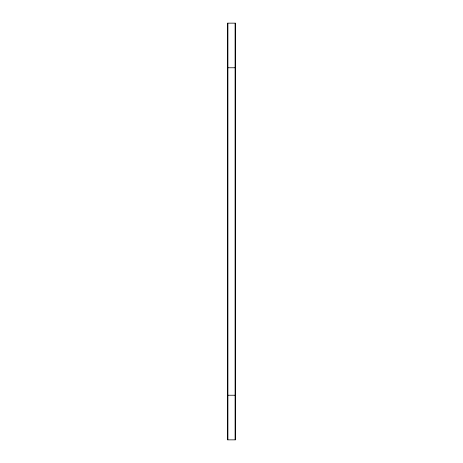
<?xml version="1.0" encoding="UTF-8"?>
<svg xmlns="http://www.w3.org/2000/svg" width="463" height="463" viewBox="0 0 463 463"><rect width="100%" height="100%" fill="white"/><g stroke="black" fill="none" stroke-linecap="round" stroke-linejoin="round"><path stroke-width="0.69" d="M227.784 439.85L227.784 23.15L235.216 23.15L235.216 439.85L227.784 439.85L227.784 23.15M227.784 67.766L235.216 67.766M227.784 395.234L235.216 395.234M235.216 23.15L235.216 439.85"/></g></svg>
